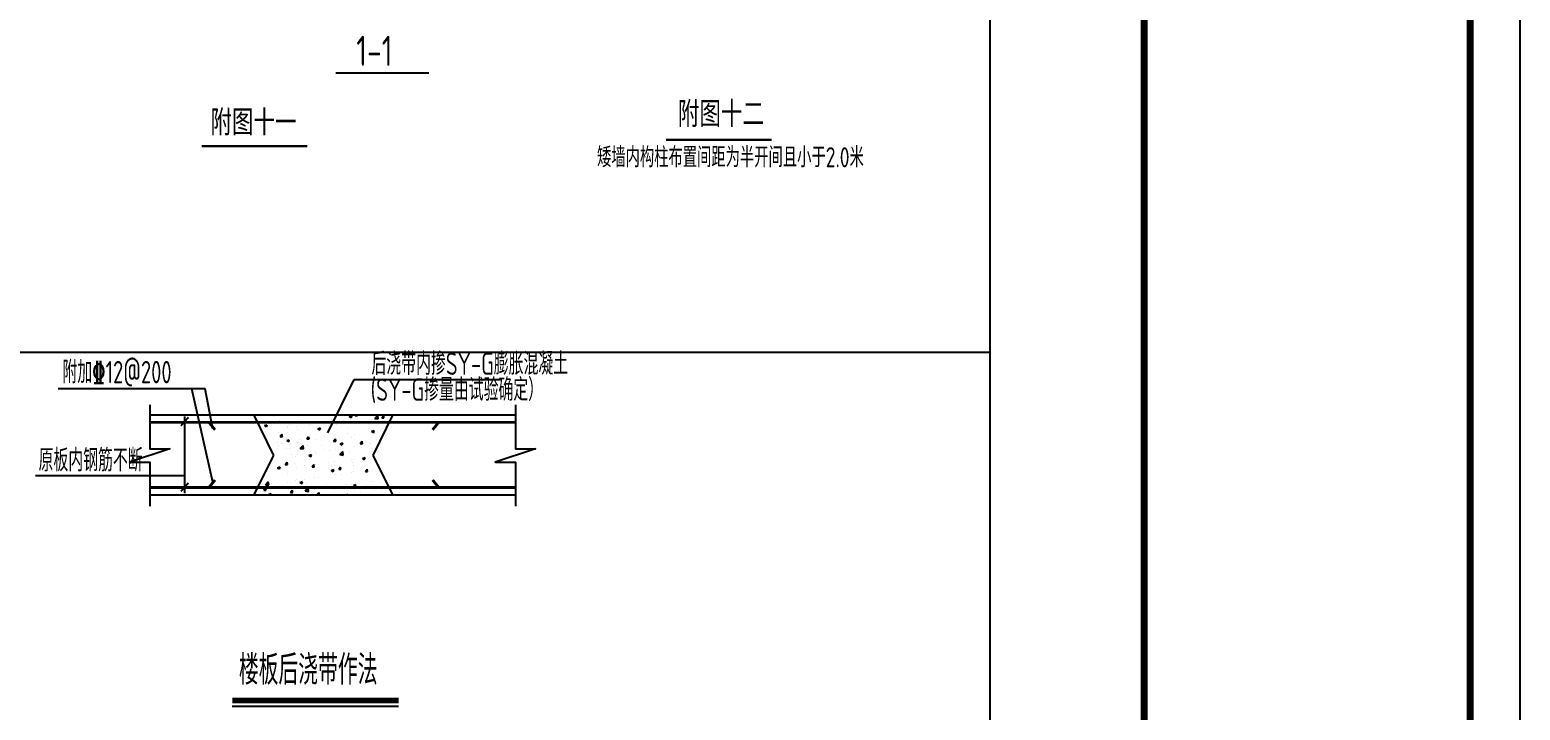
# Model space of a CAD drawing. Extents: x -138012 to 2129925, y -311560 to 0.
# Drawn here: x -6185 to 23536, y -218724 to -205148 of the extents above; entities that cross this region are included whole.
import ezdxf
from ezdxf.enums import TextEntityAlignment as Align

# ---------------------------------------------------------------- set-up
doc = ezdxf.new("R2010")
doc.units = 0
doc.header["$LTSCALE"] = 1000
doc.header["$MEASUREMENT"] = 0
doc.linetypes.add('CONTINOUS', pattern=[0])
doc.layers.get('0').update_dxf_attribs({"linetype": 'CONTINUOUS'})
for name, color, linetype in [('BAR', 1, 'CONTINUOUS'), ('DIM', 3, 'CONTINUOUS'), ('PUB_TEXT', 7, 'CONTINUOUS'), ('TEXT', 7, 'CONTINUOUS'), ('THICK', 6, 'CONTINUOUS'), ('图框', 4, 'CONTINUOUS')]:
    doc.layers.add(name, color=color, linetype=linetype)
doc.styles.add('tss', font='tssdeng.shx', dxfattribs={"width": 0.75, "bigfont": 'tssdchn.shx'})
doc.styles.add('TSSD_REIN', font='tssdeng.shx', dxfattribs={"width": 0.7, "bigfont": 'tssdchn.shx'})
doc.styles.add('黑体', font='simhei.ttf')

# ---------------------------------------------------------------- blocks, each defined once
blk = doc.blocks.new('*X77')
at = {"color": 0}
for p, q in [((202958, 428010), (203025, 428035)), ((202961, 428004), (203004, 427975)), ((203005, 427974), (203025, 428035)), ((203081, 428059), (203081, 428059)), ((203200, 428264), (203200, 428264)), ((203353, 428155), (203353, 428155)), ((203568, 427953), (203568, 427953)), ((203581, 427984), (203581, 427984)), ((203615, 428037), (203615, 428037)), ((203818, 427986), (203818, 427986)), ((203840, 428300), (203845, 428297)), ((203845, 428297), (203846, 428300)), ((203867, 428226), (203867, 428226)), ((204149, 428014), (204149, 428014)), ((204164, 428084), (204164, 428084)), ((204197, 428035), (204197, 428035)), ((204360, 427957), (204360, 427957)), ((204372, 428290), (204372, 428290)), ((204392, 427928), (204462, 427955)), ((204392, 427928), (204442, 427895)), ((204442, 427894), (204462, 427955)), ((204683, 427992), (204683, 427992)), ((204748, 428184), (204748, 428184)), ((204829, 428119), (204829, 428119)), ((204879, 428032), (204879, 428032)), ((205079, 428152), (205079, 428152)), ((205217, 427969), (205217, 427969)), ((205232, 428251), (205302, 428277)), ((205232, 428251), (205282, 428217)), ((205282, 428217), (205302, 428277)), ((205331, 428284), (205331, 428284)), ((205389, 428283), (205403, 428300)), ((205389, 428283), (205449, 428278)), ((205392, 428102), (205392, 428102)), ((205449, 428277), (205445, 428300)), ((205458, 428201), (205458, 428201)), ((205750, 427946), (205750, 427946)), ((205898, 428166), (205898, 428166)), ((205917, 428204), (205995, 428286)), ((205917, 428204), (206006, 428191)), ((206006, 428190), (205995, 428285)), ((206089, 428285), (206089, 428285)), ((206106, 428220), (206154, 428277)), ((206106, 428220), (206164, 428215)), ((206166, 428217), (206155, 428277)), ((203305, 427558), (203305, 427558)), ((203341, 427822), (203341, 427822)), ((203376, 427719), (203424, 427776)), ((203376, 427719), (203436, 427714)), ((203420, 427526), (203420, 427526)), ((203436, 427713), (203424, 427776)), ((203552, 427606), (203622, 427632)), ((203552, 427606), (203601, 427572)), ((203555, 427591), (203555, 427591)), ((203602, 427572), (203622, 427632)), ((203842, 427560), (203842, 427560)), ((203855, 427893), (203855, 427893)), ((203934, 427641), (203934, 427641)), ((203954, 427503), (203954, 427503)), ((204093, 427656), (204141, 427714)), ((204093, 427656), (204153, 427651)), ((204153, 427651), (204142, 427713)), ((204347, 427624), (204347, 427624)), ((204566, 427724), (204566, 427724)), ((204706, 427587), (204706, 427587)), ((204810, 427593), (204858, 427651)), ((204810, 427593), (204870, 427588)), ((204816, 427757), (204816, 427757)), ((204870, 427588), (204859, 427651)), ((204867, 427699), (204867, 427699)), ((204989, 427525), (205059, 427552)), ((204989, 427525), (205038, 427492)), ((205039, 427492), (205059, 427552)), ((205195, 427807), (205195, 427807)), ((205289, 427687), (205289, 427687)), ((205380, 427769), (205380, 427769)), ((205528, 427531), (205576, 427588)), ((205528, 427531), (205587, 427525)), ((205588, 427525), (205576, 427588)), ((205813, 427529), (205813, 427529)), ((205826, 427890), (205826, 427890)), ((205829, 427848), (205899, 427875)), ((205829, 427848), (205879, 427814)), ((205873, 427787), (205873, 427787)), ((205879, 427814), (205899, 427875)), ((205885, 427833), (205885, 427833)), ((203329, 427489), (203329, 427489)), ((203540, 427387), (203540, 427387)), ((203631, 427391), (203631, 427391)), ((203671, 427247), (203671, 427247)), ((203779, 427167), (203779, 427167)), ((203830, 427227), (203830, 427227)), ((203915, 427396), (203993, 427477)), ((203915, 427396), (204004, 427382)), ((204004, 427382), (203993, 427477)), ((204123, 427487), (204123, 427487)), ((204149, 427203), (204219, 427230)), ((204149, 427203), (204198, 427169)), ((204165, 427369), (204165, 427369)), ((204199, 427169), (204219, 427230)), ((204303, 427330), (204303, 427330)), ((204335, 427291), (204335, 427291)), ((204363, 427267), (204363, 427267)), ((204488, 427481), (204488, 427481)), ((204553, 427363), (204553, 427363)), ((204699, 427346), (204699, 427346)), ((204855, 427366), (204855, 427366)), ((204932, 427413), (204932, 427413)), ((204946, 427367), (204946, 427367)), ((204982, 427230), (205060, 427311)), ((204982, 427230), (205071, 427217)), ((205022, 427458), (205022, 427458)), ((205071, 427216), (205060, 427311)), ((205233, 427324), (205233, 427324)), ((205300, 427101), (205300, 427101)), ((205356, 427103), (205356, 427103)), ((205368, 427436), (205368, 427436)), ((205529, 427468), (205529, 427468)), ((205550, 427134), (205550, 427134)), ((205556, 427435), (205556, 427435)), ((205563, 427496), (205563, 427496)), ((205586, 427123), (205656, 427150)), ((205586, 427123), (205635, 427089)), ((205636, 427089), (205656, 427150)), ((203305, 426824), (203305, 426824)), ((203308, 426880), (203378, 426907)), ((203308, 426880), (203358, 426847)), ((203358, 426847), (203379, 426907)), ((203408, 426852), (203408, 426852)), ((203515, 426967), (203563, 427024)), ((203515, 426967), (203574, 426961)), ((203575, 426961), (203563, 427024)), ((203578, 426717), (203578, 426717)), ((203755, 426995), (203755, 426995)), ((203818, 426894), (203818, 426894)), ((204039, 426935), (204039, 426935)), ((204161, 426817), (204161, 426817)), ((204232, 426904), (204280, 426961)), ((204232, 426904), (204292, 426899)), ((204292, 426898), (204280, 426961)), ((204289, 426972), (204289, 426972)), ((204290, 426968), (204290, 426968)), ((204323, 426958), (204323, 426958)), ((204669, 427018), (204669, 427018)), ((204745, 426917), (204745, 426917)), ((204745, 426800), (204815, 426827)), ((204745, 426800), (204795, 426767)), ((204796, 426767), (204816, 426827)), ((204823, 426950), (204823, 426950)), ((204843, 427033), (204843, 427033)), ((204949, 426841), (204997, 426899)), ((204949, 426841), (205009, 426836)), ((205009, 426836), (204998, 426898)), ((205037, 426707), (205037, 426707)), ((205287, 426740), (205287, 426740)), ((205328, 427018), (205328, 427018)), ((205344, 426770), (205344, 426770)), ((205357, 426927), (205357, 426927)), ((205666, 426778), (205715, 426836)), ((205666, 426790), (205666, 426790)), ((205666, 426778), (205726, 426773)), ((205726, 426773), (205715, 426836)), ((205849, 426834), (205849, 426834)), ((202936, 426277), (202984, 426335)), ((202980, 426422), (203058, 426503)), ((202980, 426422), (203069, 426408)), ((202996, 426272), (202985, 426334)), ((203027, 426506), (203027, 426506)), ((203070, 426408), (203058, 426503)), ((203145, 426458), (203145, 426458)), ((203238, 426372), (203238, 426372)), ((203292, 426491), (203292, 426491)), ((203561, 426484), (203561, 426484)), ((203771, 426349), (203771, 426349)), ((203776, 426541), (203776, 426541)), ((203806, 426561), (203806, 426561)), ((203905, 426478), (203975, 426505)), ((203905, 426478), (203955, 426444)), ((203955, 426444), (203976, 426504)), ((204027, 426574), (204027, 426574)), ((204047, 426256), (204125, 426337)), ((204094, 426461), (204094, 426461)), ((204137, 426242), (204126, 426337)), ((204305, 426327), (204305, 426327)), ((204311, 426625), (204311, 426625)), ((204405, 426624), (204405, 426624)), ((204628, 426439), (204628, 426439)), ((204703, 426321), (204703, 426321)), ((204774, 426313), (204774, 426313)), ((204818, 426367), (204818, 426367)), ((204830, 426700), (204830, 426700)), ((204839, 426304), (204839, 426304)), ((205024, 426345), (205024, 426345)), ((205162, 426416), (205162, 426416)), ((205286, 426421), (205286, 426421)), ((205332, 426438), (205332, 426438)), ((205342, 426398), (205412, 426425)), ((205342, 426398), (205392, 426364)), ((205392, 426364), (205413, 426424)), ((205403, 426395), (205403, 426395)), ((205696, 426394), (205696, 426394)), ((205837, 426502), (205837, 426502)), ((205870, 426521), (205870, 426521)), ((206035, 426478), (206035, 426478)), ((206109, 426301), (206109, 426301)), ((202936, 426277), (202996, 426272)), ((203065, 426155), (203135, 426182)), ((203065, 426155), (203077, 426147)), ((203124, 426147), (203135, 426182)), ((203280, 426158), (203280, 426158)), ((203653, 426214), (203701, 426272)), ((203653, 426214), (203713, 426209)), ((203713, 426209), (203702, 426272)), ((203764, 426180), (203764, 426180)), ((203794, 426228), (203794, 426228)), ((204047, 426256), (204136, 426242)), ((204120, 426221), (204120, 426221)), ((204142, 426229), (204142, 426229)), ((204299, 426292), (204299, 426292)), ((204371, 426152), (204419, 426209)), ((204371, 426152), (204423, 426147)), ((204430, 426147), (204419, 426209)), ((205169, 426147), (205193, 426172)), ((205196, 426147), (205193, 426172)), ((205373, 426282), (205373, 426282)), ((205526, 426201), (205526, 426201)), ((205825, 426169), (205825, 426169)), ((205907, 426259), (205907, 426259))]:
    blk.add_line(p, q, dxfattribs=at)
blk = doc.blocks.new('123')
at = {"layer": 'BAR', "const_width": 75.3}
for points in [[(354735, 400810), (344885, 400810)], [(346493, 400799), (346649, 400606)], [(352648, 400799), (352493, 400606)], [(354735, 399058), (344885, 399058)], [(346493, 399067), (346649, 399259)], [(352648, 399067), (352493, 399259)]]:
    blk.add_lwpolyline(points, dxfattribs=at)
at = {"layer": 'DIM'}
for p, q in [((344880, 401009), (354739, 401009)), ((347682, 401014), (348215, 399919)), ((347684, 401009), (351421, 401009)), ((351424, 401014), (350891, 399919)), ((348215, 399919), (347682, 398852)), ((350891, 399919), (351424, 398852)), ((344880, 398856), (354739, 398856)), ((347684, 398856), (351422, 398856)), ((347110, 393179), (351577, 393179))]:
    blk.add_line(p, q, dxfattribs=at)
for points in [[(344896, 401281), (344896, 400099), (345438, 400099), (344353, 399738), (344896, 399738), (344896, 398556)], [(354718, 401281), (354718, 400099), (355260, 400099), (354175, 399738), (354718, 399738), (354718, 398556)]]:
    blk.add_lwpolyline(points, dxfattribs=at)
for points, const_width in [([(345936, 400944), (345732, 400713)], 50), ([(345936, 399179), (345732, 398949)], 50), ([(347110, 393329), (351577, 393329)], 151)]:
    blk.add_lwpolyline(points, dxfattribs=dict(at, const_width=const_width))
at = {"layer": 'TEXT'}
for p, q in [((349675, 400529), (350389, 401957)), ((350389, 401957), (354335, 401957)), ((346380, 401710), (342439, 401710)), ((346592, 399202), (346023, 401710)), ((346592, 400635), (346380, 401710)), ((345828, 400965), (345828, 398904)), ((345828, 399372), (341830, 399372))]:
    blk.add_line(p, q, dxfattribs=at)
at = {"layer": 'DIM'}
blk.add_blockref('*X77', (145022, -27291), dxfattribs=at)
at = {"layer": 'PUB_TEXT', "style": 'TSSD_REIN', "width": 0.7}
blk.add_text('楼板后浇带作法', height=800, dxfattribs=at).set_placement((347289, 393757))
at = {"layer": 'TEXT', "style": 'TSSD_REIN', "width": 0.7}
for s, p in [('后浇带内掺SY-G膨胀混凝土', (350852, 402083)), ('附加%%13212@200', (342552, 401857)), ('(SY-G掺量由试验确定）', (350827, 401385)), ('原板内钢筋不断', (341911, 399489))]:
    blk.add_text(s, height=600, dxfattribs=at).set_placement(p)
blk = doc.blocks.new('564563')
at = {"layer": '图框', "const_width": 140}
blk.add_lwpolyline([(196067, -136041), (189567, -136041), (189567, -193441), (196067, -193441)], close=True, dxfattribs=at)

msp = doc.modelspace()

# ---------------------------------------------------------------- linework, layer by layer
at = {"linetype": 'ByBlock'}
for p, q in [((12956.728, -197450.049), (12956.728, -246314.32)), ((-6756.892, -211580.912), (12956.728, -211580.912))]:
    msp.add_line(p, q, dxfattribs=at)
at = {"linetype": 'CONTINOUS'}
msp.add_line((-85.095, -206005.623), (1775.276, -206005.623), dxfattribs=at)
msp.add_lwpolyline([(-60563.781, -247314.32), (23536.219, -247314.32), (23536.219, -187914.32), (-60563.781, -187914.32)], close=True)
at = {"const_width": 80}
msp.add_lwpolyline([(-58063.781, -246314.32), (22536.219, -246314.32), (22536.219, -188914.32), (-58063.781, -188914.32)], close=True, dxfattribs=at)
at = {"layer": 'THICK', "const_width": 50}
for points in [[(-2760.844, -207471.242), (-652.6, -207471.242)], [(6499.896, -207343.626), (8608.14, -207343.626)]]:
    msp.add_lwpolyline(points, dxfattribs=at)

# ---------------------------------------------------------------- block references
at = {"color": 6, "xscale": 0.7424999997019768, "yscale": 0.7424999997019768, "zscale": 0.7424999997019768}
msp.add_blockref('123', (-259877.881, -510579.436), dxfattribs=at)
at = {"layer": 'TEXT'}
msp.add_blockref('564563', (-173530.564, -52872.871), dxfattribs=at)

# ---------------------------------------------------------------- texts
at = {"layer": 'DIM', "color": 7, "style": 'tss', "width": 0.75}
for s, height, p in [('1-1', 600, (326.095, -205868.093)), ('矮墙内构柱布置间距为半开间且小于2.0米', 400, (5126.709, -207890.635))]:
    msp.add_text(s, height=height, dxfattribs=at).set_placement(p)
at = {"layer": 'PUB_TEXT', "color": 7, "style": '黑体', "width": 0.7}
msp.add_text('附图十二', height=450, dxfattribs=at).set_placement((6738.293, -207175.266), align=Align.BOTTOM_LEFT)
msp.add_text('附图十一', height=450, dxfattribs=at).set_placement((-2583.25, -207206.883))

doc.saveas('drawing.dxf')
